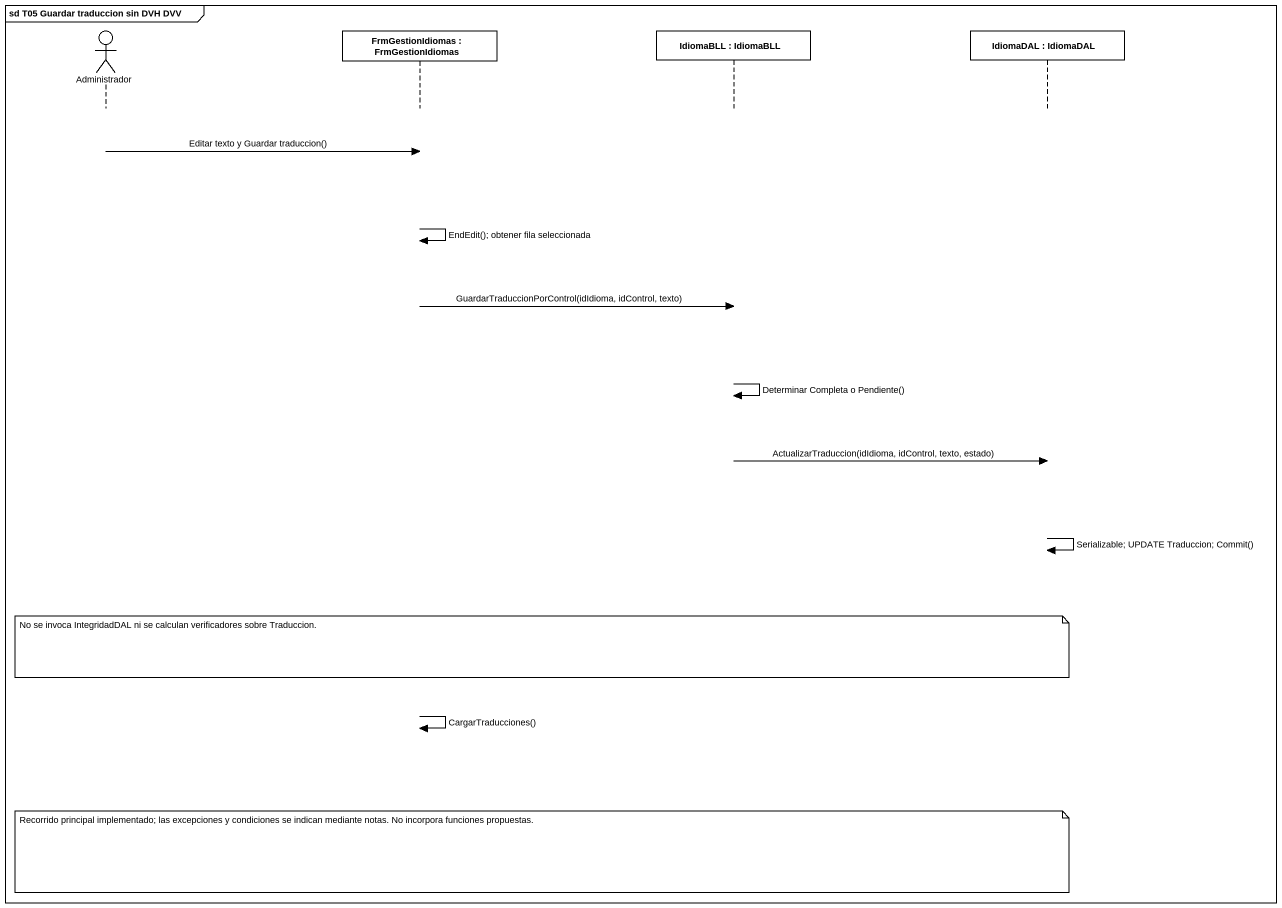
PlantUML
@startuml
mainframe sd T05 Guardar traduccion sin DVH DVV
hide footbox
actor Administrador #FFFFFF
participant "FrmGestionIdiomas : FrmGestionIdiomas" as FrmGestionIdiomas #FFFFFF
participant "IdiomaBLL : IdiomaBLL" as IdiomaBLL #FFFFFF
participant "IdiomaDAL : IdiomaDAL" as IdiomaDAL #FFFFFF

Administrador -> FrmGestionIdiomas : Editar texto y Guardar traduccion()
FrmGestionIdiomas -> FrmGestionIdiomas : EndEdit(); obtener fila seleccionada
FrmGestionIdiomas -> IdiomaBLL : GuardarTraduccionPorControl(idIdioma, idControl, texto)
IdiomaBLL -> IdiomaBLL : Determinar Completa o Pendiente()
IdiomaBLL -> IdiomaDAL : ActualizarTraduccion(idIdioma, idControl, texto, estado)
IdiomaDAL -> IdiomaDAL : Serializable; UPDATE Traduccion; Commit()
note over FrmGestionIdiomas : No se invoca IntegridadDAL ni se calculan verificadores sobre Traduccion.
FrmGestionIdiomas -> FrmGestionIdiomas : CargarTraducciones()
note over FrmGestionIdiomas : Recorrido principal implementado; las excepciones y condiciones se indican mediante notas. No incorpora funciones propuestas.
@enduml
